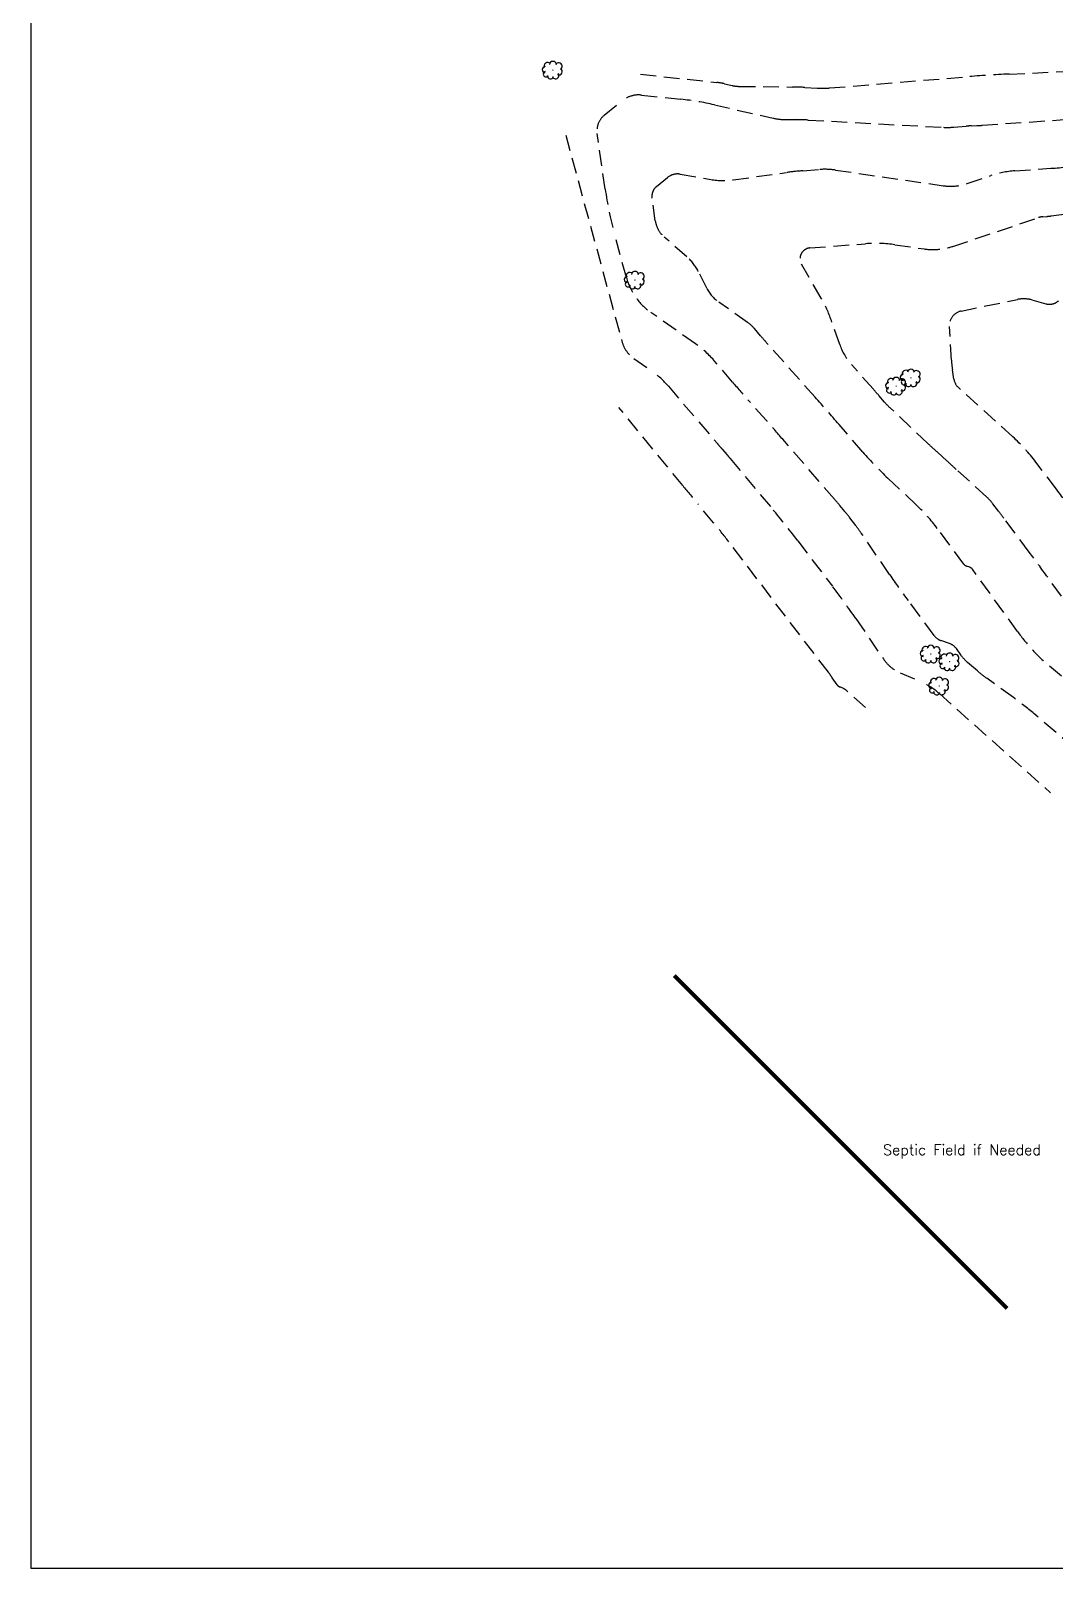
# Model space of a CAD drawing. Header units: inches. Extents: x -11428 to -4037, y -1744 to 4421.
# Drawn here: x -11428 to -9339, y -540 to 2596 of the extents above; entities that cross this region are included whole.
import ezdxf
from ezdxf.enums import TextEntityAlignment as Align

# ---------------------------------------------------------------- set-up
doc = ezdxf.new("R2010")
doc.units = ezdxf.units.IN
doc.header["$LTSCALE"] = 64
doc.header["$MEASUREMENT"] = 0
doc.linetypes.add('DASHED', pattern=[0.75, 0.5, -0.25])
doc.layers.get('0').update_dxf_attribs({"color": 253})
for name, color, linetype in [('border', 7, 'Continuous'), ('CONT-HGH', 255, 'DASHED'), ('CONT-NML', 253, 'DASHED'), ('T100', 254, 'Continuous'), ('TREE', 254, 'Continuous')]:
    doc.layers.add(name, color=color, linetype=linetype)
doc.styles.add('T100', font='ROMANS', dxfattribs={"height": 1.8})

# ---------------------------------------------------------------- blocks, each defined once
blk = doc.blocks.new('DCDSTREE')
at = {"const_width": 0.05567}
blk.add_lwpolyline([(-0.050861, -0.01564, 1), (0.004809, -0.01564, 1)], format="xyb", close=True, dxfattribs=at)
for centre, radius, start, end in [((-0.697665, 0.031649), 0.27, 90, 270), ((-0.472665, 0.324149), 0.334487, 47.726311, 199.653824), ((-0.022665, 0.436649), 0.318198, 8.130102, 171.869898), ((0.472335, 0.301649), 0.3245, 303.690068, 146.309932), ((0.504478, -0.141923), 0.302211, 246.16126, 60.708638), ((-0.636783, -0.38394), 0.243328, 104.489763, 329.250033), ((-0.24204, -0.519601), 0.275855, 177.662694, 343.412661), ((0.213585, -0.485851), 0.302916, 201.801409, 31.328693)]:
    blk.add_arc(centre, radius, start, end)

msp = doc.modelspace()

# ---------------------------------------------------------------- linework, layer by layer
at = {"const_width": 8, "elevation": -120}
msp.add_lwpolyline([(-9437.2, -9.8), (-10116, 669.1)], dxfattribs=at)
at = {"layer": 'border'}
msp.add_lwpolyline([(-11428.2, 3060.2), (-11428.2, -539.8), (-5990.7, -539.8), (-5990.7, 3060.2), (-11428.2, 3060.2)], close=True, dxfattribs=at)
at = {"layer": 'CONT-HGH'}
msp.add_lwpolyline([(-9270.5, 1365.1), (-9354.6, 1481.5, 0.004137), (-9392.3, 1532.8), (-9444, 1601.9, 0.001541), (-9455.2, 1616.7), (-9466.4, 1631.4, 0.0462), (-9478.8, 1645.1), (-9541.1, 1701.6, -0.000571), (-9560.3, 1719.2), (-9579.6, 1736.7, -0.003549), (-9598.7, 1754.4), (-9675.2, 1826.3, -0.026215), (-9687.5, 1839.1), (-9699.1, 1852.6, 0.003881), (-9710.8, 1865.9), (-9754.2, 1914.7, -0.098519), (-9778.8, 1956.5), (-9795.7, 2005.2, 0.047566), (-9816.8, 2051.2), (-9856.7, 2120.2, -0.552441), (-9839.3, 2153.3), (-9725.8, 2162, -0.055321), (-9666, 2160), (-9606.3, 2151.3, 0.117834), (-9547.9, 2156.6), (-9373.1, 2215.4, -0.06395), (-9364.7, 2217.1), (-9356.2, 2217.7, 0.018027), (-9347.7, 2218.6), (-9084.5, 2256, -0.034958)], format="xyb", dxfattribs=at)
at = {"layer": 'CONT-NML'}
for points, elevation in [([(-10185, 2507.5), (-10029.4, 2490.9, -0.029221), (-10013.8, 2488.3), (-9998.3, 2484.7, 0.052824), (-9982.6, 2482.9), (-9875, 2481.6, -0.010421), (-9849.7, 2480.7), (-9824.5, 2479.4, 0.033751), (-9799.3, 2479.7), (-9520.3, 2502.4, -0.008833), (-9433.3, 2508), (-9314, 2513.4, 0.005858)], 7968), ([(-9227.9, 1071.3), (-9382.6, 1203.4, 0.020127), (-9424.2, 1236.1), (-9479, 1275.7, -0.021013), (-9497.7, 1290.5), (-9517.9, 1307.8, -0.058796), (-9530.2, 1321.2), (-9540.9, 1336, 0.153693), (-9554.8, 1346.4), (-9572.2, 1352.4, -0.150717), (-9586.4, 1362.8), (-9639.2, 1434.1, -0.009369), (-9677, 1487.3), (-9734.8, 1571.8, 0.01291), (-9745.8, 1586.9), (-9757.8, 1602.6, 0.010932), (-9768, 1615.5), (-9778.6, 1628.2, 0.004133), (-9789.3, 1640.7), (-9895, 1763.2, 0.003881), (-9929, 1802.1), (-9963.3, 1840.6, -0.00541), (-9997.2, 1879.6), (-10033.2, 1921.8, 0.063007), (-10072.9, 1958), (-10163.8, 2021.9, -0.174688), (-10213.6, 2092.9), (-10238.3, 2183.8, -0.03045), (-10256.9, 2273.4), (-10273.3, 2386.8, -0.263385), (-10258.8, 2424), (-10223.3, 2453.1, -0.200338), (-10182.6, 2465.1), (-10102.4, 2456.6, -0.029221), (-10034.3, 2445.3), (-9914.6, 2418.1, 0.052824), (-9891, 2415.3), (-9867.1, 2415, -0.010421), (-9843.2, 2414.2), (-9567.1, 2399.4, 0.033751), (-9546.3, 2399.7), (-9520.6, 2401.7, -0.008833), (-9509.9, 2402.4), (-9499.1, 2402.9, 0.005858), (-9488.4, 2403.5), (-9313.4, 2415.7, 0.018027)], 7992), ([(-10337.3, 2383.2), (-10222.9, 1962.9, 0.174688), (-10198.4, 1927.9), (-10161.3, 1901.8, -0.063007), (-10128.1, 1871.5), (-10028.6, 1754.8, 0.00541), (-10024.9, 1750.6), (-10021.2, 1746.4, -0.003881), (-10017.5, 1742.2), (-10008.9, 1732.2, -0.004133), (-10002.1, 1724.1), (-9919.9, 1625.6, -0.010932), (-9864.4, 1556), (-9793.7, 1463.4, -0.01291), (-9745.8, 1397.2), (-9689.6, 1314.9, 0.141306), (-9655.6, 1286.9), (-9613.6, 1268.7, -0.079937), (-9575.5, 1244.3), (-9348.6, 1042)], 7968), ([(-9253.9, 1217), (-9353.3, 1302.4, -0.058796), (-9416, 1370.7), (-9508, 1497.9, 0.153693), (-9513.4, 1502), (-9520.2, 1504.4, -0.150717), (-9525.7, 1508.4), (-9579.8, 1581.4, 0.044845), (-9621.5, 1628.3), (-9680.4, 1683.6, -0.026215), (-9731.6, 1737.1), (-9780.1, 1793.2, 0.003881), (-9829, 1849), (-9927.9, 1960.1, -0.00541), (-9940.3, 1974.4), (-9952.6, 1988.8, 0.063007), (-9966.5, 2001.4), (-10025.3, 2042.8, -0.122879), (-10049.8, 2071.2), (-10067.2, 2105.6, 0.097313), (-10090.5, 2135.5), (-10136.4, 2175.3, -0.180034), (-10154.7, 2208.8), (-10161.4, 2254.9, -0.263385), (-10152.2, 2278.6), (-10129.6, 2297.1, -0.218335), (-10103.9, 2303.8), (-10044.8, 2293.3, 0.077952), (-9995.7, 2292.3), (-9887.3, 2307.2, -0.014815), (-9853.9, 2310.7), (-9820.5, 2313.3, -0.055321), (-9787.2, 2312.2), (-9567.7, 2280.3, 0.117834), (-9518.8, 2284.7), (-9470.8, 2300.8, -0.06395), (-9421.6, 2310.6), (-9347.9, 2315.8, 0.018027), (-9282.1, 2322.7)], 8016), ([(-9294.7, 1605.2, 0.001541), (-9336.7, 1661), (-9378.9, 1716.7, 0.0462), (-9425.8, 1768), (-9537.1, 1869.1, -0.172252), (-9545.8, 1885.4), (-9548.8, 1904.9, -0.022606), (-9550.9, 1924.5), (-9555, 1993.2, -0.372956), (-9530.9, 2024.7), (-9416.5, 2048.3, -0.11787), (-9387.2, 2047.4), (-9358.2, 2039.4, 0.255377), (-9332.5, 2045.6)], 8064), ([(-9726.1, 1216), (-9764.7, 1250.5, 0.079937), (-9771.2, 1254.6), (-9778.4, 1257.8, -0.141306), (-9784.2, 1262.5), (-9793.8, 1276.6, 0.01291), (-9801.9, 1287.8), (-10005, 1554.1, 0.010932), (-10035.8, 1592.7), (-10067.4, 1630.6, -0.002497), (-10098.9, 1668.7), (-10228.8, 1827.6)], 7944)]:
    msp.add_lwpolyline(points, format="xyb", dxfattribs=dict(at, elevation=elevation))

# ---------------------------------------------------------------- block references
at = {"layer": 'TREE', "xscale": 23.04000000000087, "yscale": 23.04000000000087, "zscale": 23.04000000000087}
for p in [(-10363, 2516.5, -120), (-10195.7, 2088.2, -120), (-9663, 1871.9, -120), (-9632.9, 1888.7, -120), (-9592.4, 1325.4, -120), (-9554, 1309.7, -120), (-9575.3, 1260.2, -120)]:
    msp.add_blockref('DCDSTREE', p, dxfattribs=at)

# ---------------------------------------------------------------- texts
at = {"layer": 'T100', "style": 'T100'}
msp.add_text('Septic Field if Needed', height=21.6, dxfattribs=at).set_placement((-9529.4, 302.9, -120), align=Align.CENTER)

doc.saveas('drawing.dxf')
